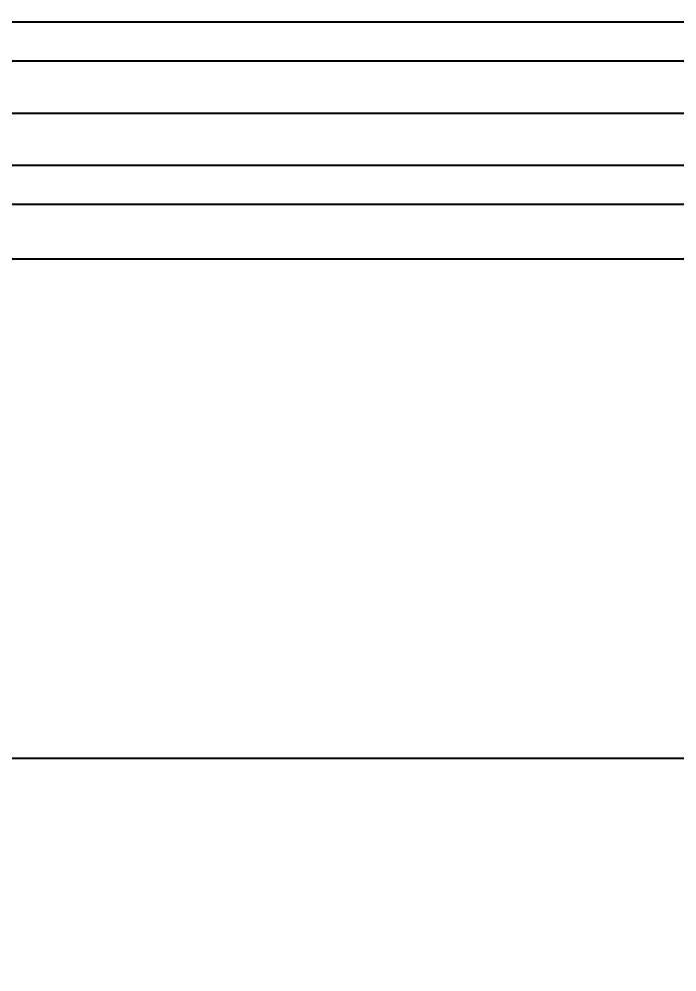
# Model space of a CAD drawing. Header units: millimetres. Extents: x -54028 to -48567, y 2760 to 5426.
# Drawn here: x -53686.4 to -53585.4, y 2759.9 to 2906.2 of the extents above; entities that cross this region are included whole.
import ezdxf

# ---------------------------------------------------------------- set-up
doc = ezdxf.new("R2010")
doc.units = ezdxf.units.MM
doc.styles.get("Standard").update_dxf_attribs({"font": 'arial.ttf'})
doc.dimstyles.new('ÖLÇÜ', dxfattribs={"dimtxt": 50, "dimasz": 20, "dimexe": 1.25, "dimexo": 30, "dimgap": 20, "dimtad": 0, "dimdec": 0, "dimtxsty": 'Standard', "dimcen": 2.5, "dimadec": 1, "dimazin": 0, "dimtfac": 1, "dimtdec": 0, "dimtmove": 0, "dimatfit": 3, "dimfxl": 1, "dimarcsym": 0})

# ---------------------------------------------------------------- blocks, each defined once
blk = doc.blocks.new('*D30')
at = {"color": 0, "lineweight": -2, "transparency": 16777216}
for p, q in [((-53928.59, 2840.74), (-53928.59, 2791.43)), ((-53063.59, 2840.74), (-53063.59, 2791.43)), ((-53908.59, 2792.68), (-53571.55, 2792.68)), ((-53083.59, 2792.68), (-53420.63, 2792.68))]:
    blk.add_line(p, q, dxfattribs=at)
at = {"color": 0, "transparency": 16777216}
for points in [[(-53908.59, 2796.01), (-53908.59, 2789.34), (-53928.59, 2792.68)], [(-53083.59, 2796.01), (-53083.59, 2789.34), (-53063.59, 2792.68)]]:
    blk.add_solid(points, dxfattribs=at)
at = {"layer": 'Defpoints', "color": 0, "transparency": 16777216}
for p in [(-53928.59, 2870.74), (-53063.59, 2870.74), (-53063.59, 2792.68)]:
    blk.add_point(p, dxfattribs=at)
at = {"color": 0, "transparency": 16777216, "insert": (-53496.09, 2792.68), "char_height": 50, "attachment_point": 5}
blk.add_mtext('865', dxfattribs=at)
blk = doc.blocks.new('*D34')
at = {"color": 0, "lineweight": -2, "transparency": 16777216}
for p, q in [((-53830.55, 2896.8), (-53830.55, 2893.05)), ((-53161.63, 2896.8), (-53161.63, 2893.05)), ((-53820.55, 2891.8), (-53530.48, 2891.8)), ((-53171.63, 2891.8), (-53461.7, 2891.8))]:
    blk.add_line(p, q, dxfattribs=at)
at = {"color": 0, "transparency": 16777216}
for points in [[(-53820.55, 2893.47), (-53820.55, 2890.13), (-53830.55, 2891.8)], [(-53171.63, 2893.47), (-53171.63, 2890.13), (-53161.63, 2891.8)]]:
    blk.add_solid(points, dxfattribs=at)
at = {"layer": 'Defpoints', "color": 0, "transparency": 16777216}
for p in [(-53830.55, 2891.8), (-53161.63, 2891.8), (-53161.63, 2891.8)]:
    blk.add_point(p, dxfattribs=at)
at = {"color": 0, "transparency": 16777216, "insert": (-53496.09, 2891.8), "char_height": 22, "attachment_point": 5, "bg_fill": 3, "box_fill_scale": 1.1, "bg_fill_color": 9, "bg_fill_true_color": 13158600, "bg_fill_transparency": 0}
blk.add_mtext('669', dxfattribs=at)

msp = doc.modelspace()

# ---------------------------------------------------------------- linework, layer by layer
for p, q in [((-53783.9, 2905.8), (-53208.28, 2905.8)), ((-53783.9, 2899.8), (-53208.28, 2899.8)), ((-53783.9, 2883.8), (-53208.28, 2883.8)), ((-53783.9, 2877.8), (-53208.28, 2877.8)), ((-53063.59, 2869.35), (-53928.59, 2869.35))]:
    msp.add_line(p, q)

# ---------------------------------------------------------------- dimensions: what is measured, and where the dimension line sits
dim = msp.add_linear_dim(base=(-53063.59, 2792.68), p1=(-53928.59, 2870.74), p2=(-53063.59, 2870.74), dimstyle='ÖLÇÜ')
dim.commit()
dim.dimension.update_dxf_attribs({"geometry": '*D30', "text_midpoint": (-53496.09, 2792.68)})

# ---------------------------------------------------------------- next in the draw order: dimensions: what is measured, and where the dimension line sits
dim = msp.add_linear_dim(base=(-53161.63, 2891.8), p1=(-53830.55, 2891.8), p2=(-53161.63, 2891.8), dimstyle='ÖLÇÜ', override={"dimtxt": 22, "dimasz": 10, "dimexo": 5, "dimgap": 10, "dimtfill": 1})
dim.commit()
dim.dimension.update_dxf_attribs({"geometry": '*D34', "text_midpoint": (-53496.09, 2891.8)})

doc.saveas('drawing.dxf')
